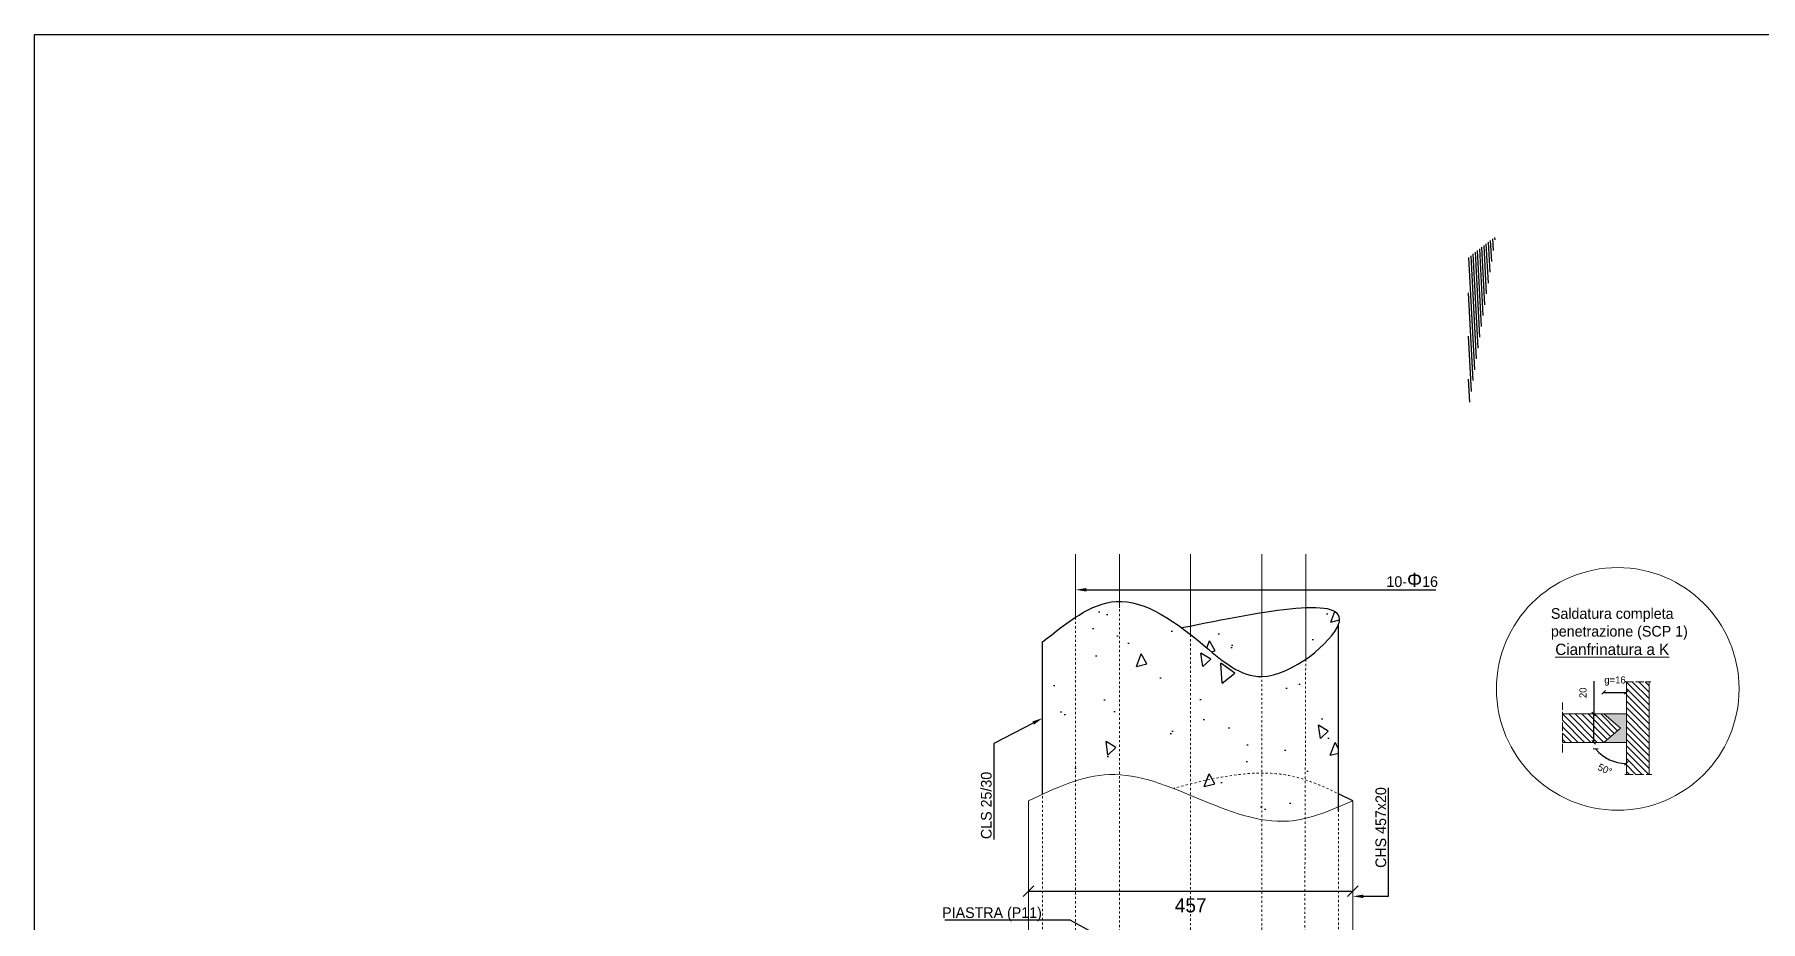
# Model space of a CAD drawing. Header units: millimetres. Extents: x -6949 to 549764, y -83146 to 127128.
# Drawn here: x 15300 to 17732, y -54200 to -52951 of the extents above; entities that cross this region are included whole.
import ezdxf
from ezdxf import colors
from ezdxf.entities.mleader import LeaderData, LeaderLine
from ezdxf.math import Vec2, Vec3

# ---------------------------------------------------------------- set-up
doc = ezdxf.new("R2010")
doc.units = ezdxf.units.MM
doc.linetypes.add('ACAD_ISO02W100', pattern=[15, 12, -3])
doc.linetypes.add('Tratto', pattern=[6.35, 3.175, -3.175])
for name, color, linetype, lineweight in [('armatura', 1, 'Continuous', 15), ('S-BEAM', 5, 'Continuous', 18), ('S-COLS', 7, 'Continuous', 18), ('sezione', 1, 'ACAD_ISO02W100', 20), ('tratteggio', 253, 'Tratto', 15)]:
    doc.layers.add(name, color=color, linetype=linetype, lineweight=lineweight)
doc.layers.add('quote', color=7, linetype='Continuous', lineweight=5, true_color=0x383838)
doc.styles.get("Standard").update_dxf_attribs({"font": ''})
doc.styles.get('Standard').set_extended_font_data('Bahnschrift Light')
doc.dimstyles.new('per cianfrini', dxfattribs={"dimtxt": 10, "dimasz": 5, "dimexe": 0.18, "dimexo": 0.0625, "dimgap": 10, "dimtad": 2, "dimdec": 0, "dimlfac": 0.5, "dimzin": 0, "dimdsep": 46, "dimtxsty": 'Standard', "dimblk": 'OBLIQUE', "dimcen": 0, "dimse1": 1, "dimse2": 1, "dimadec": 0, "dimazin": 0, "dimtfac": 1, "dimtdec": 0, "dimtofl": 0, "dimtmove": 1, "dimatfit": 3, "dimfxl": 1, "dimtolj": 1, "dimtzin": 0, "dimarcsym": 1})
doc.dimstyles.new('Q 1_15', dxfattribs={"dimtxt": 20, "dimasz": 15, "dimexe": 0.18, "dimexo": 0.0625, "dimgap": 10, "dimtad": 2, "dimdec": 0, "dimzin": 0, "dimdsep": 46, "dimtxsty": 'Standard', "dimblk": 'OBLIQUE', "dimcen": 0, "dimse1": 1, "dimse2": 1, "dimadec": 0, "dimazin": 0, "dimtfac": 1, "dimtdec": 0, "dimtofl": 0, "dimtmove": 1, "dimatfit": 3, "dimfxl": 1, "dimtolj": 1, "dimtzin": 0, "dimarcsym": 1})

# ---------------------------------------------------------------- blocks, each defined once
blk = doc.blocks.new('_Oblique')
at = {"color": 0, "linetype": 'ByBlock', "lineweight": -2}
blk.add_line((-0.5, -0.5), (0.5, 0.5), dxfattribs=at)
blk = doc.blocks.new('*D839')
at = {"layer": 'Defpoints', "color": 0, "transparency": 16777216}
for p in [(16700.6, -54030.2), (17157.6, -54030.2), (17157.6, -54157.5)]:
    blk.add_point(p, dxfattribs=at)
at = {"layer": 'quote', "color": 0, "lineweight": -2, "transparency": 16777216}
blk.add_line((16700.6, -54157.5), (17157.6, -54157.5), dxfattribs=at)
at = {"layer": 'quote', "color": 0, "lineweight": -2, "transparency": 16777216, "xscale": 15, "yscale": 15, "zscale": 15, "rotation": 180}
blk.add_blockref('_Oblique', (16700.6, -54157.5), dxfattribs=at)
at = {"layer": 'quote', "color": 0, "lineweight": -2, "transparency": 16777216, "xscale": 15, "yscale": 15, "zscale": 15}
blk.add_blockref('_Oblique', (17157.6, -54157.5), dxfattribs=at)
at = {"layer": 'quote', "color": 0, "transparency": 16777216, "insert": (16929.1, -54177.6), "char_height": 20, "attachment_point": 5}
blk.add_mtext('\\A1;457', dxfattribs=at)
blk = doc.blocks.new('*D1889')
at = {"layer": 'Defpoints', "color": 0, "transparency": 16777216}
for p in [(17542.9, -53877.6), (17511, -53907.9), (17542.9, -53907.9)]:
    blk.add_point(p, dxfattribs=at)
at = {"layer": 'quote', "color": 0, "lineweight": -2, "transparency": 16777216}
blk.add_line((17511, -53877.6), (17542.9, -53877.6), dxfattribs=at)
at = {"layer": 'quote', "color": 0, "lineweight": -2, "transparency": 16777216, "xscale": 5, "yscale": 5, "zscale": 5, "rotation": 180}
blk.add_blockref('_Oblique', (17511, -53877.6), dxfattribs=at)
at = {"layer": 'quote', "color": 0, "lineweight": -2, "transparency": 16777216, "xscale": 5, "yscale": 5, "zscale": 5}
blk.add_blockref('_Oblique', (17542.9, -53877.6), dxfattribs=at)
at = {"layer": 'quote', "color": 0, "transparency": 16777216, "insert": (17526.9, -53861.5), "char_height": 10, "attachment_point": 5}
blk.add_mtext('\\A1;g=16', dxfattribs=at)
blk = doc.blocks.new('*D1890')
at = {"layer": 'Defpoints', "color": 0, "transparency": 16777216}
for p in [(17497, -53907.9), (17511, -53907.9), (17511, -53947.9)]:
    blk.add_point(p, dxfattribs=at)
at = {"layer": 'quote', "color": 0, "lineweight": -2, "transparency": 16777216}
for p in [(17497, -53861.5), (17497, -53947.9)]:
    blk.add_line(p, (17497, -53907.9), dxfattribs=at)
at = {"layer": 'quote', "color": 0, "lineweight": -2, "transparency": 16777216, "xscale": 5, "yscale": 5, "zscale": 5}
for p, rotation in [((17497, -53907.9), 90), ((17497, -53947.9), 270)]:
    blk.add_blockref('_Oblique', p, dxfattribs=dict(at, rotation=rotation))
at = {"layer": 'quote', "color": 0, "transparency": 16777216, "insert": (17481.9, -53878.1), "char_height": 10, "attachment_point": 5, "rotation": 90}
blk.add_mtext('\\A1;20', dxfattribs=at)
blk = doc.blocks.new('*D1891')
at = {"layer": 'Defpoints', "color": 0, "transparency": 16777216}
for p in [(17542.9, -53862.5), (17534.9, -53927.9), (17511, -53947.9), (17511.9, -53968.3), (17542.9, -53993.3)]:
    blk.add_point(p, dxfattribs=at)
at = {"layer": 'quote', "color": 0, "lineweight": -2, "transparency": 16777216}
blk.add_arc((17542.9, -53921.2), 56.4, 220, 270, dxfattribs=at)
at = {"layer": 'quote', "color": 0, "lineweight": -2, "transparency": 16777216, "xscale": 5, "yscale": 5, "zscale": 5}
for p, rotation in [((17499.7, -53957.4), 129.9999999999784), ((17542.9, -53977.6), 359.9999999999991)]:
    blk.add_blockref('_Oblique', p, dxfattribs=dict(at, rotation=rotation))
at = {"layer": 'quote', "color": 0, "transparency": 16777216, "insert": (17512.7, -53986), "char_height": 10, "attachment_point": 5, "rotation": 335}
blk.add_mtext('\\A1;50°', dxfattribs=at)

msp = doc.modelspace()

# ---------------------------------------------------------------- hatches: boundary and pattern name
h = msp.add_hatch()
h.set_pattern_fill('ANSI31', color=256, angle=48)
edge = h.paths.add_edge_path()
edge.add_line((17320.6, -53479.9), (17320.6, -53265.2))
edge.add_spline(control_points=[(17338.5, -53250.9), (17338.9, -53250.7), (17339.2, -53250.4), (17339.6, -53250.1)], knot_values=[20.715818, 20.715818, 20.715818, 20.715818, 21.912276, 21.912276, 21.912276, 21.912276], degree=3, periodic=0)
edge.add_spline(control_points=[(17346.1, -53245.1), (17350.2, -53242), (17354.4, -53238.9), (17358.6, -53236)], knot_values=[29.401765, 29.401765, 29.401765, 29.401765, 43.815558, 43.815558, 43.815558, 43.815558], degree=3, periodic=0)
h = msp.add_hatch()
h.set_pattern_fill('AR-CONC', color=256, angle=48)
h.set_pattern_definition([(98, (-600, -541.28), (133.7504, 124.72426), [19.05, -209.55]), (43, (-600, -541.28), (-165.56536, 101.651), [15.24, -167.6406]), (148.45144, (-588.85, -530.89), (-31.81497, 226.3753), [16.19, -178.09024]), (94.1842, (-637.75, -507.3), (212.6308, 173.3192), [28.575, -314.325]), (144.63556, (-620.03, -492.85), (-25.0191, 341.986), [24.285, -267.1356]), (39.18415, (-637.75, -507.3), (-25.0191, 341.986), [22.86, -251.4597]), (69, (-611.32, -496.91), (177.4477, 44.24268), [19.05, -209.55]), (14, (-611.32, -496.91), (-95.5247, 169.17366), [15.24, -167.64]), (119.45145, (-596.53, -493.22), (81.923, 213.41634), [16.19, -178.08994]), (85.5, (-600, -541.28), (-60.76996, 58.873644), [0, -165.608, 0, -170.18, 0, -168.275]), (55.5, (-600, -541.28), (-29.7376, 116.69058), [0, -97.028, 0, -161.798, 0, -64.135]), (15.5, (-637.9, -583.374), (94.9851, 96.93017), [0, -63.5, 0, -198.12, 0, -262.89]), (5.5, (-654.9, -602.25), (80.2222, 127.09508), [0, -82.55, 0, -131.572, 0, -186.69])])
edge = h.paths.add_edge_path()
edge.add_spline(control_points=[(16981.8, -53838.3), (16996.6, -53848.5), (17022.6, -53860.5), (17054.3, -53851.1), (17067, -53845)], knot_values=[296.943431, 296.943431, 296.943431, 296.943431, 348.963017, 385.423919, 385.423919, 385.423919, 385.423919], degree=3, periodic=0)
edge.add_line((17067, -53845), (17067, -53760.4))
edge.add_spline(control_points=[(17067, -53760.4), (17042.4, -53763.1), (17013, -53768.1), (16981.8, -53774)], knot_values=[599.118576, 599.118576, 599.118576, 599.118576, 659.961978, 659.961978, 659.961978, 659.961978], degree=3, periodic=0)
edge.add_line((16981.8, -53774), (16981.8, -53838.3))
edge = h.paths.add_edge_path()
edge.add_spline(control_points=[(17067, -53845), (17078.5, -53839.6), (17089.6, -53832.5), (17099.6, -53824.8)], knot_values=[385.423919, 385.423919, 385.423919, 385.423919, 418.092894, 418.092894, 418.092894, 418.092894], degree=3, periodic=0)
edge.add_line((17099.6, -53824.8), (17099.6, -53758.3))
edge.add_spline(control_points=[(17099.6, -53758.3), (17090.1, -53758.3), (17079.1, -53759.1), (17067, -53760.4)], knot_values=[569.345924, 569.345924, 569.345924, 569.345924, 599.118576, 599.118576, 599.118576, 599.118576], degree=3, periodic=0)
edge.add_line((17067, -53760.4), (17067, -53845))
edge = h.paths.add_edge_path()
edge.add_spline(control_points=[(17099.6, -53824.8), (17118.6, -53810.1), (17154.6, -53768.7), (17128.1, -53758.1), (17099.6, -53758.3)], knot_values=[418.092894, 418.092894, 418.092894, 418.092894, 480.202566, 569.345924, 569.345924, 569.345924, 569.345924], degree=3, periodic=0)
edge.add_line((17099.6, -53758.3), (17099.6, -53824.8))
edge = h.paths.add_edge_path()
edge.add_spline(control_points=[(16981.8, -53774), (16960.7, -53778), (16938.8, -53782.4), (16916.8, -53786.8)], knot_values=[659.961978, 659.961978, 659.961978, 659.961978, 701.048652, 701.048652, 701.048652, 701.048652], degree=3, periodic=0)
edge.add_spline(control_points=[(16720.6, -53806.5), (16754.7, -53779.1), (16829.5, -53718.9), (16921.6, -53788.5), (16971.1, -53831), (16981.8, -53838.3)], knot_values=[0, 0, 0, 0, 118.117284, 259.466462, 296.943431, 296.943431, 296.943431, 296.943431], degree=3, periodic=0)
edge.add_line((16981.8, -53838.3), (16981.8, -53774))
h = msp.add_hatch()
h.set_pattern_fill('AR-CONC', color=256, angle=48)
edge = h.paths.add_edge_path()
edge.add_spline(control_points=[(16929.1, -54006.5), (16920.9, -54008.5), (16912.7, -54010.6), (16904.5, -54012.7)], knot_values=[236.569334, 236.569334, 236.569334, 236.569334, 260.815544, 260.815544, 260.815544, 260.815544], degree=3, periodic=0)
edge.add_spline(control_points=[(16904.5, -54012.7), (16912.7, -54015.8), (16920.9, -54019.2), (16929.1, -54022.6)], knot_values=[212.827969, 212.827969, 212.827969, 212.827969, 238.149755, 238.149755, 238.149755, 238.149755], degree=3, periodic=0)
edge.add_line((16929.1, -54022.6), (16929.1, -54006.5))
edge = h.paths.add_edge_path()
edge.add_spline(control_points=[(16828.9, -53993.6), (16854, -53995.2), (16879.2, -54003), (16904.5, -54012.7)], knot_values=[134.646031, 134.646031, 134.646031, 134.646031, 212.827969, 212.827969, 212.827969, 212.827969], degree=3, periodic=0)
edge.add_spline(control_points=[(16904.5, -54012.7), (16912.7, -54010.6), (16920.9, -54008.5), (16929.1, -54006.5)], knot_values=[236.569334, 236.569334, 236.569334, 236.569334, 260.815544, 260.815544, 260.815544, 260.815544], degree=3, periodic=0)
edge.add_line((16929.1, -54006.5), (16929.1, -53796.1))
edge.add_spline(control_points=[(16929.1, -53796.1), (16896.6, -53770.6), (16862.3, -53749.2), (16828.9, -53749.2)], knot_values=[123.571311, 123.571311, 123.571311, 123.571311, 235.148749, 235.148749, 235.148749, 235.148749], degree=3, periodic=0)
edge.add_line((16828.9, -53749.2), (16828.9, -53758.2))
edge.add_line((16828.9, -53758.2), (16828.9, -53993.6))
edge = h.paths.add_edge_path()
edge.add_spline(control_points=[(16929.1, -54006.5), (16963, -53998.2), (16996.6, -53991.2), (17029.3, -53991.1)], knot_values=[136.422368, 136.422368, 136.422368, 136.422368, 236.569334, 236.569334, 236.569334, 236.569334], degree=3, periodic=0)
edge.add_line((17029.3, -53991.1), (17029.3, -53855.2))
edge.add_spline(control_points=[(17029.3, -53855.2), (17029.3, -53855.2), (16999.5, -53855.8), (16969, -53828.6), (16936.2, -53801.7), (16929.1, -53796.1)], knot_values=[235.148749, 235.148749, 235.148749, 235.148749, 235.319763, 324.816318, 349.13403, 349.13403, 349.13403, 349.13403], degree=3, periodic=0)
edge.add_line((16929.1, -53796.1), (16929.1, -54006.5))
edge = h.paths.add_edge_path()
edge.add_spline(control_points=[(17029.3, -53991.1), (17042.9, -53991.1), (17063.5, -53992.9), (17083.7, -53998.4), (17090.7, -54000.7)], knot_values=[72.487219, 72.487219, 72.487219, 72.487219, 114.065078, 136.422368, 136.422368, 136.422368, 136.422368], degree=3, periodic=0)
edge.add_line((17090.7, -54000.7), (17091.2, -53830.9))
edge.add_spline(control_points=[(17091.2, -53830.9), (17071.8, -53844.4), (17049.3, -53854.7), (17029.3, -53855.2)], knot_values=[349.13403, 349.13403, 349.13403, 349.13403, 409.222106, 409.222106, 409.222106, 409.222106], degree=3, periodic=0)
edge.add_line((17029.3, -53855.2), (17029.3, -53991.1))
edge = h.paths.add_edge_path()
edge.add_spline(control_points=[(17137.6, -53781.3), (17132.8, -53794.8), (17114.2, -53815), (17091.2, -53830.9)], knot_values=[409.222106, 409.222106, 409.222106, 409.222106, 480.202566, 480.202566, 480.202566, 480.202566], degree=3, periodic=0)
edge.add_line((17091.2, -53830.9), (17090.7, -54000.7))
edge.add_spline(control_points=[(17090.7, -54000.7), (17106.5, -54005.8), (17122.1, -54012.8), (17137.6, -54020.3)], knot_values=[21.801139, 21.801139, 21.801139, 21.801139, 72.487219, 72.487219, 72.487219, 72.487219], degree=3, periodic=0)
edge.add_line((17137.6, -54020.3), (17137.6, -53781.3))
edge = h.paths.add_edge_path()
edge.add_spline(control_points=[(17090.7, -54000.7), (17083.7, -53998.4), (17063.5, -53992.9), (17042.9, -53991.1), (17029.3, -53991.1)], knot_values=[72.487219, 72.487219, 72.487219, 72.487219, 94.84451, 136.422368, 136.422368, 136.422368, 136.422368], degree=3, periodic=0)
edge.add_line((17029.3, -53991.1), (17029.3, -54056.7))
edge.add_spline(control_points=[(17029.3, -54056.7), (17041.9, -54058.9), (17062.3, -54060.3), (17082.6, -54056.8), (17090.5, -54055)], knot_values=[341.425991, 341.425991, 341.425991, 341.425991, 380.336084, 405.044949, 405.044949, 405.044949, 405.044949], degree=3, periodic=0)
edge.add_line((17090.5, -54055), (17090.7, -54000.7))
edge = h.paths.add_edge_path()
edge.add_spline(control_points=[(17090.5, -54055), (17106.2, -54051.2), (17121.9, -54045.3), (17137.6, -54038.8)], knot_values=[405.044949, 405.044949, 405.044949, 405.044949, 454.511818, 454.511818, 454.511818, 454.511818], degree=3, periodic=0)
edge.add_line((17137.6, -54038.8), (17137.6, -54020.3))
edge.add_spline(control_points=[(17137.6, -54020.3), (17122.1, -54012.8), (17106.5, -54005.8), (17090.7, -54000.7)], knot_values=[21.801139, 21.801139, 21.801139, 21.801139, 72.487219, 72.487219, 72.487219, 72.487219], degree=3, periodic=0)
edge.add_line((17090.7, -54000.7), (17090.5, -54055))
edge = h.paths.add_edge_path()
edge.add_spline(control_points=[(17029.3, -53991.1), (16996.6, -53991.2), (16963, -53998.2), (16929.1, -54006.5)], knot_values=[136.422368, 136.422368, 136.422368, 136.422368, 236.569334, 236.569334, 236.569334, 236.569334], degree=3, periodic=0)
edge.add_line((16929.1, -54006.5), (16929.1, -54022.6))
edge.add_spline(control_points=[(16929.1, -54022.6), (16962.6, -54036.4), (16996.1, -54051.1), (17029.3, -54056.7)], knot_values=[238.149755, 238.149755, 238.149755, 238.149755, 341.425991, 341.425991, 341.425991, 341.425991], degree=3, periodic=0)
edge.add_line((17029.3, -54056.7), (17029.3, -53991.1))
edge = h.paths.add_edge_path()
edge.add_spline(control_points=[(16828.9, -53749.2), (16827.2, -53749.2), (16806.3, -53749.9), (16785.7, -53759.4), (16767, -53771.6)], knot_values=[53.419193, 53.419193, 53.419193, 53.419193, 58.855095, 123.553186, 123.553186, 123.553186, 123.553186], degree=3, periodic=0)
edge.add_line((16767, -53771.6), (16767, -54002.4))
edge.add_spline(control_points=[(16767, -54002.4), (16782.8, -53997.3), (16803.4, -53992.9), (16824.1, -53993.3), (16828.9, -53993.6)], knot_values=[69.904782, 69.904782, 69.904782, 69.904782, 119.794678, 134.646031, 134.646031, 134.646031, 134.646031], degree=3, periodic=0)
edge.add_line((16828.9, -53993.6), (16828.9, -53749.2))
edge = h.paths.add_edge_path()
edge.add_spline(control_points=[(16720.6, -54020.9), (16736, -54013.9), (16751.5, -54007.3), (16767, -54002.4)], knot_values=[21.09983, 21.09983, 21.09983, 21.09983, 69.904782, 69.904782, 69.904782, 69.904782], degree=3, periodic=0)
edge.add_line((16767, -54002.4), (16767, -53771.6))
edge.add_spline(control_points=[(16767, -53771.6), (16751.4, -53781.7), (16736, -53794.1), (16720.6, -53806.5)], knot_values=[0, 0, 0, 0, 53.419193, 53.419193, 53.419193, 53.419193], degree=3, periodic=0)
edge.add_line((16720.6, -53806.5), (16720.6, -54020.9))
at = {"layer": 'quote', "true_color": 0xc7c8ca}
h = msp.add_hatch(dxfattribs=at)
h.set_pattern_fill('ANSI31', color=9, scale=2, angle=90)
h.set_pattern_definition([(135, (-90864.647, -88852.2446), (-4.49012806, -4.49012806), [])])
h.paths.add_polyline_path([(17511, -53947.9), (17534.9, -53927.9), (17511, -53907.9), (17453, -53907.9), (17453, -53947.9)])
h.paths.add_polyline_path([(17574.9, -53862.5), (17542.9, -53862.5), (17542.9, -53993.3), (17574.9, -53993.3)])
at = {"layer": 'quote'}
h = msp.add_hatch(color=0, dxfattribs=at)
h.dxf.hatch_style = 1
h.paths.add_polyline_path([(17542.9, -53947.9), (17542.9, -53907.9), (17511, -53907.9), (17534.9, -53927.9), (17511, -53947.9)])

# ---------------------------------------------------------------- linework, layer by layer
msp.add_lwpolyline([(15300.4, -52950.8), (21586.9, -52950.8), (21586.9, -55754.3), (15300.4, -55754.3)], close=True)
for points in [[(17137.6, -54044.5), (17137.6, -53781.3)], [(16720.6, -54021.1), (16720.6, -53806.5)], [(17157.6, -54030.2), (17137.6, -54020.3)]]:
    msp.add_lwpolyline(points)
msp.add_spline([(16720.6, -53806.5), (16824, -53749.4), (16950.1, -53813.2), (17029.2, -53855.2), (17137.6, -53781.3), (16916.8, -53786.8)], degree=3)
at = {"layer": 'armatura'}
for points in [[(16767, -53771.6), (16767, -53683)], [(16828.9, -53758.2), (16828.9, -53683)], [(16828.9, -53749.2), (16828.9, -53683)], [(16929.1, -53796.1), (16929.1, -53683)], [(17029.3, -53855.2), (17029.3, -53683)], [(17091.2, -53830.9), (17091.2, -53683)]]:
    msp.add_lwpolyline(points, dxfattribs=at)
at = {"layer": 'armatura', "color": 252, "linetype": 'Tratto', "true_color": 0x939598}
for points in [[(16828.9, -55173.4), (16828.9, -53749.2)], [(16767, -53771.6), (16767, -54586.7)], [(16929.1, -53796.1), (16929.1, -54586.7)], [(17091.2, -53830.9), (17088.6, -54586.7)], [(17029.3, -54586.7), (17029.3, -53855.2)]]:
    msp.add_lwpolyline(points, dxfattribs=at)
at = {"layer": 'quote'}
msp.add_circle((17530.8, -53872.6), 170.9, dxfattribs=at)
at = {"layer": 'S-BEAM'}
for points in [[(17542.9, -53862.5), (17542.9, -53993.3)], [(17574.9, -53862.5), (17574.9, -53993.3)], [(17511, -53907.9), (17453, -53907.9)], [(17534.9, -53927.9), (17511, -53907.9)], [(17511, -53907.9), (17542.9, -53907.9)], [(17534.9, -53927.9), (17511, -53947.9)], [(17511, -53947.9), (17453, -53947.9)], [(17511, -53947.9), (17542.9, -53947.9)]]:
    msp.add_lwpolyline(points, dxfattribs=at)
at = {"layer": 'S-COLS'}
for points in [[(16700.6, -54566.7), (16700.6, -54030.2)], [(17157.6, -54566.7), (17157.6, -54030.2)]]:
    msp.add_lwpolyline(points, dxfattribs=at)
msp.add_spline([(16700.6, -54030.2), (16814.6, -53993.3), (17066.8, -54058.8), (17157.6, -54030.2)], degree=3, dxfattribs=at)
at = {"layer": 'sezione'}
for points in [[(17540.6, -53862.5), (17577.5, -53862.5)], [(17453, -53962), (17453, -53891.9)], [(17540.6, -53993.3), (17578.9, -53993.3)]]:
    msp.add_lwpolyline(points, dxfattribs=at)
at = {"layer": 'tratteggio'}
for points in [[(16720.6, -54566.7), (16720.6, -54021.1)], [(17137.6, -54566.7), (17137.6, -54044.5)]]:
    msp.add_lwpolyline(points, dxfattribs=at)
msp.add_spline([(17157.6, -54030.2), (17069.5, -53995), (16904.5, -54012.7)], degree=3, dxfattribs=at)

# ---------------------------------------------------------------- texts
at = {"layer": 'quote', "color": 0, "insert": (17436.6, -53758.9), "char_height": 15, "attachment_point": 1}
msp.add_mtext_dynamic_manual_height_columns('Saldatura completa penetrazione (SCP 1)', width=279.735, gutter_width=1, heights=[0], dxfattribs=at)
at = {"layer": 'quote', "insert": (17442.8, -53808.9), "char_height": 16, "attachment_point": 1}
msp.add_mtext_dynamic_manual_height_columns('{\\LCianfrinatura a K}', width=268.309, gutter_width=2, heights=[0], dxfattribs=at)

# ---------------------------------------------------------------- dimensions: what is measured, and where the dimension line sits
at = {"layer": 'quote'}
dim = msp.add_linear_dim(base=(17542.9, -53877.6), p1=(17511, -53907.9), p2=(17542.9, -53907.9), angle=180, text='g=<>', dimstyle='per cianfrini', dxfattribs=at)
dim.commit()
dim.dimension.update_dxf_attribs({"geometry": '*D1889', "text_midpoint": (17526.9, -53878), "dimtype": 160})
dim = msp.add_linear_dim(base=(17497, -53907.9), p1=(17511, -53947.9), p2=(17511, -53907.9), angle=90, dimstyle='per cianfrini', dxfattribs=at)
dim.commit()
dim.dimension.update_dxf_attribs({"geometry": '*D1890', "text_midpoint": (17497.4, -53878.1), "dimtype": 160})
dim = msp.add_angular_dim_2l(base=(17511.9, -53968.3), line1=((17542.9, -53862.5), (17542.9, -53993.3)), line2=((17534.9, -53927.9), (17511, -53947.9)), dimstyle='per cianfrini', dxfattribs=at)
dim.commit()
dim.dimension.update_dxf_attribs({"geometry": '*D1891', "text_midpoint": (17512.7, -53986)})
dim = msp.add_linear_dim(base=(17157.6, -54157.5), p1=(16700.6, -54030.2), p2=(17157.6, -54030.2), dimstyle='Q 1_15', dxfattribs=at)
dim.commit()
dim.dimension.update_dxf_attribs({"geometry": '*D839', "text_midpoint": (16929.1, -54177.6)})

# ---------------------------------------------------------------- leaders
ml = msp.add_multileader_mtext('Standard', dxfattribs=at)
ml.set_content('10-{\\Fgreeks|c0;\\H1.33333x;Φ\\H0.75x;16}', color=256)
ml.set_leader_properties()
ml.build(insert=Vec2(0, 0))
ml.multileader.update_dxf_attribs({"text_left_attachment_type": 5, "text_right_attachment_type": 6, "dogleg_length": 30, "arrow_head_size": 15})
ctx = ml.context
ctx.base_point, ctx.char_height, ctx.arrow_head_size, ctx.landing_gap_size, ctx.plane_origin = Vec3(17194.9, -53733), 15, 15, 10, Vec3(16754, -53962)
ctx.left_attachment, ctx.right_attachment = 5, 6
notes = []
notes.append((ctx, [(1, (1, 1, 0), (17130.7, -53733), (1, 0), 64.2, [(5, [(16767, -53733), (16828.9, -53733), (16929.1, -53733), (17029.3, -53733), (17029.3, -53733), (17091.2, -53733)], 0, [])])]))
ctx.mtext.insert, ctx.mtext.flow_direction = Vec3(17204.9, -53709), 5
ml = msp.add_multileader_mtext('Standard', dxfattribs=at)
ml.set_content('CLS 25/30', color=256)
ml.set_leader_properties()
ml.build(insert=Vec2(0, 0))
ml.multileader.update_dxf_attribs({"text_left_attachment_type": 5, "text_right_attachment_type": 6, "dogleg_length": 30, "arrow_head_size": 15})
ctx = ml.context
ctx.base_point, ctx.char_height, ctx.arrow_head_size, ctx.landing_gap_size, ctx.plane_origin, ctx.plane_x_axis, ctx.plane_y_axis = Vec3(16653.5, -54091.3), 15, 15, 10, Vec3(16744.4, -53896.3), Vec3(0, 1), Vec3(-1, 0)
ctx.left_attachment, ctx.right_attachment, ctx.text_align_type = 5, 6, 2
notes.append((ctx, [(0, (1, 1, 0), (16651.7, -53949.4), (0, -1), 30, [(0, [(16720.6, -53913.8)], 0, [])])]))
ctx.mtext.insert, ctx.mtext.text_direction, ctx.mtext.rotation, ctx.mtext.alignment, ctx.mtext.flow_direction = Vec3(16633.7, -53989.4), Vec3(0, 1), 1.570796, 3, 5
ml = msp.add_multileader_mtext('Standard', dxfattribs=at)
ml.set_content('CHS 457x20', color=256)
ml.set_leader_properties()
ml.build(insert=Vec2(0, 0))
ml.multileader.update_dxf_attribs({"text_left_attachment_type": 5, "text_right_attachment_type": 6, "dogleg_length": 30, "arrow_head_size": 15})
ctx = ml.context
ctx.base_point, ctx.char_height, ctx.arrow_head_size, ctx.landing_gap_size, ctx.plane_origin, ctx.plane_x_axis, ctx.plane_y_axis = Vec3(17207.7, -54134.8), 15, 15, 10, Vec3(17133.9, -54147.2), Vec3(0, 1), Vec3(-1, 0)
ctx.left_attachment, ctx.right_attachment = 5, 6
notes.append((ctx, [(1, (1, 1, 0), (17207.7, -54164.8), (0, 1), 30, [(0, [(17157.6, -54164.8)], 0, [])])]))
ctx.mtext.insert, ctx.mtext.text_direction, ctx.mtext.rotation, ctx.mtext.flow_direction = Vec3(17189.5, -54124.8), Vec3(0, 1), 1.570796, 5
ml = msp.add_multileader_mtext('Standard', dxfattribs=at)
ml.set_content('PIASTRA (P11)', color=256)
ml.set_leader_properties()
ml.build(insert=Vec2(0, 0))
ml.multileader.update_dxf_attribs({"text_left_attachment_type": 5, "text_right_attachment_type": 6, "dogleg_length": 30, "arrow_head_size": 15})
ctx = ml.context
ctx.base_point, ctx.char_height, ctx.arrow_head_size, ctx.landing_gap_size, ctx.plane_origin = Vec3(16584.8, -54200.2), 15, 15, 10, Vec3(16918.7, -54247)
ctx.left_attachment, ctx.right_attachment, ctx.text_align_type = 5, 6, 2
notes.append((ctx, [(0, (1, 1, 0), (16759.5, -54198.6), (-1, 0), 30, [(0, [(16929.1, -54291.2)], 0, [])])]))
ctx.mtext.insert, ctx.mtext.alignment, ctx.mtext.flow_direction = Vec3(16719.5, -54180.3), 3, 5
for ctx, leaders in notes:
    for number, flags, end, landing, length, lines in leaders:
        leader = LeaderData()
        leader.index, (leader.has_last_leader_line, leader.has_dogleg_vector, leader.attachment_direction) = number, flags
        leader.last_leader_point, leader.dogleg_vector, leader.dogleg_length = Vec3(end), Vec3(landing), length
        for number, points, colour, breaks in lines:
            line = LeaderLine()
            line.index, line.vertices, line.color, line.breaks = number, Vec3.list(points), colors.encode_raw_color(colour), breaks
            leader.lines.append(line)
        ctx.leaders.append(leader)

doc.saveas('drawing.dxf')
